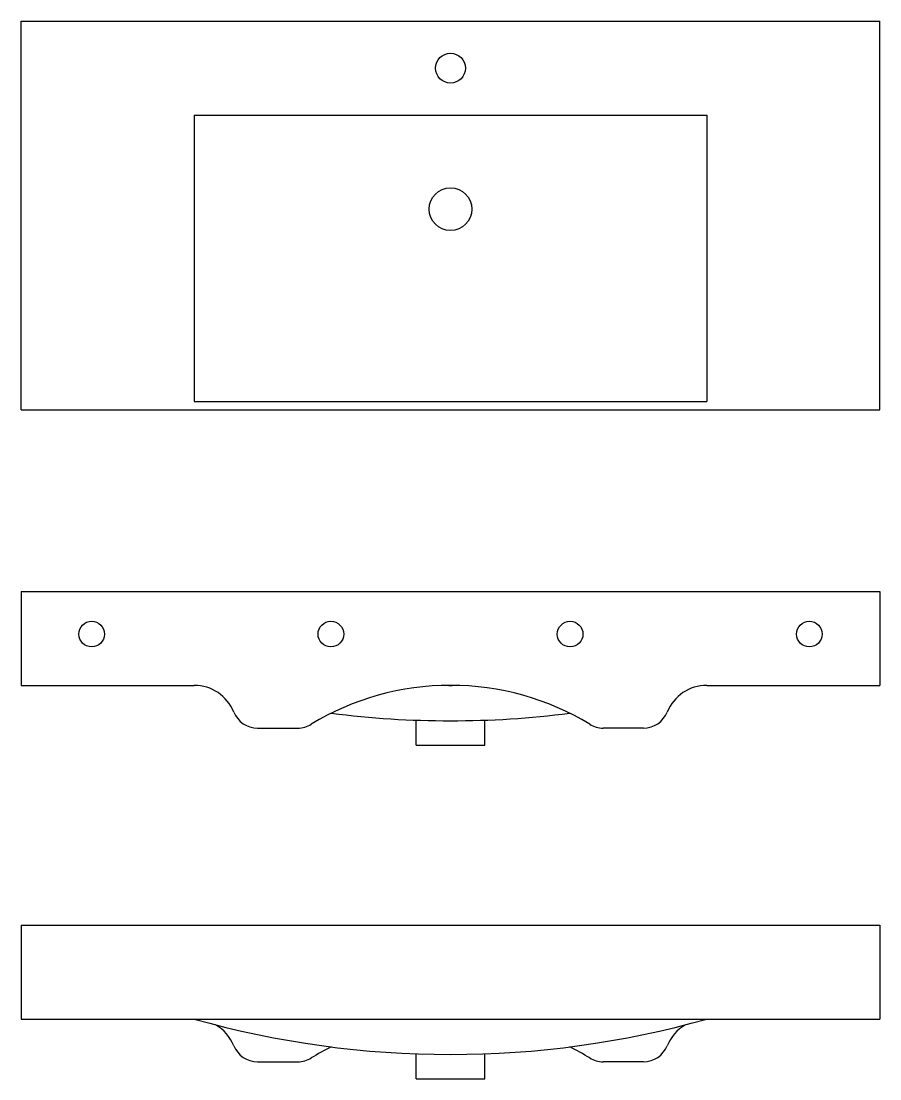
# Model space of a CAD drawing. Header units: millimetres. Extents: x 169 to 4368, y -1049 to 1924.
# Drawn here: x 572.6 to 673.1, y 1041.1 to 1164.9 of the extents above; entities that cross this region are included whole.
import ezdxf

# ---------------------------------------------------------------- set-up
doc = ezdxf.new("R2010")
doc.units = ezdxf.units.MM

msp = doc.modelspace()

# ---------------------------------------------------------------- linework, layer by layer
for p, q in [((572.604, 1119.426), (572.604, 1164.926)), ((572.604, 1164.926), (673.104, 1164.926)), ((673.104, 1119.426), (673.104, 1164.926)), ((592.854, 1153.926), (652.854, 1153.926)), ((592.854, 1153.926), (592.854, 1120.426)), ((652.854, 1153.926), (652.854, 1120.426)), ((592.854, 1120.426), (652.854, 1120.426)), ((572.604, 1119.426), (673.104, 1119.426)), ((572.604, 1098.195), (572.604, 1087.195)), ((572.604, 1098.195), (673.104, 1098.195)), ((673.104, 1098.195), (673.104, 1087.195)), ((572.604, 1087.195), (592.854, 1087.195)), ((622.653, 1087.195), (623.055, 1087.195)), ((652.854, 1087.195), (673.104, 1087.195)), ((618.854, 1080.195), (618.854, 1083.121)), ((626.854, 1080.195), (626.854, 1083.121)), ((600.27, 1082.195), (604.988, 1082.195)), ((645.437, 1082.195), (640.719, 1082.195)), ((618.854, 1080.195), (626.854, 1080.195)), ((572.604, 1059.145), (572.604, 1048.145)), ((572.604, 1059.145), (673.104, 1059.145)), ((673.104, 1059.145), (673.104, 1048.145)), ((572.604, 1048.145), (673.104, 1048.145)), ((622.653, 1048.145), (623.055, 1048.145)), ((618.854, 1041.145), (618.854, 1044.072)), ((626.854, 1041.145), (626.854, 1044.072)), ((600.27, 1043.145), (604.988, 1043.145)), ((645.437, 1043.145), (640.719, 1043.145)), ((618.854, 1041.145), (626.854, 1041.145))]:
    msp.add_line(p, q)
for centre, radius in [((622.854, 1159.426), 1.75), ((622.854, 1142.926), 2.5), ((580.854, 1093.195), 1.5), ((608.854, 1093.195), 1.5), ((636.854, 1093.195), 1.5), ((664.854, 1093.195), 1.5)]:
    msp.add_circle(centre, radius)
for centre, radius, start, end in [((592.854, 1082.195), 5, 22.02431, 90), ((622.753, 1056.136), 31.059, 89.81473, 121.43967), ((622.954, 1056.136), 31.059, 58.56033, 90.18527), ((652.854, 1082.195), 5, 90, 157.97569), ((600.27, 1085.195), 3, 202.02431, 270), ((622.854, 1193.657), 110.608, 262.75098, 277.24902), ((645.437, 1085.195), 3, 270, 337.97569), ((604.988, 1085.195), 3, 270, 301.43967), ((640.719, 1085.195), 3, 238.56033, 270), ((622.854, 1154.607), 110.608, 254.26266, 285.73734), ((592.854, 1043.145), 5, 22.02431, 59.87165), ((652.854, 1043.145), 5, 120.12835, 157.97569), ((600.27, 1046.145), 3, 202.02431, 270), ((622.753, 1017.087), 31.059, 116.49589, 121.43967), ((622.954, 1017.087), 31.059, 58.56033, 63.50411), ((645.437, 1046.145), 3, 270, 337.97569), ((604.988, 1046.145), 3, 270, 301.43967), ((640.719, 1046.145), 3, 238.56033, 270)]:
    msp.add_arc(centre, radius, start, end)

doc.saveas('drawing.dxf')
